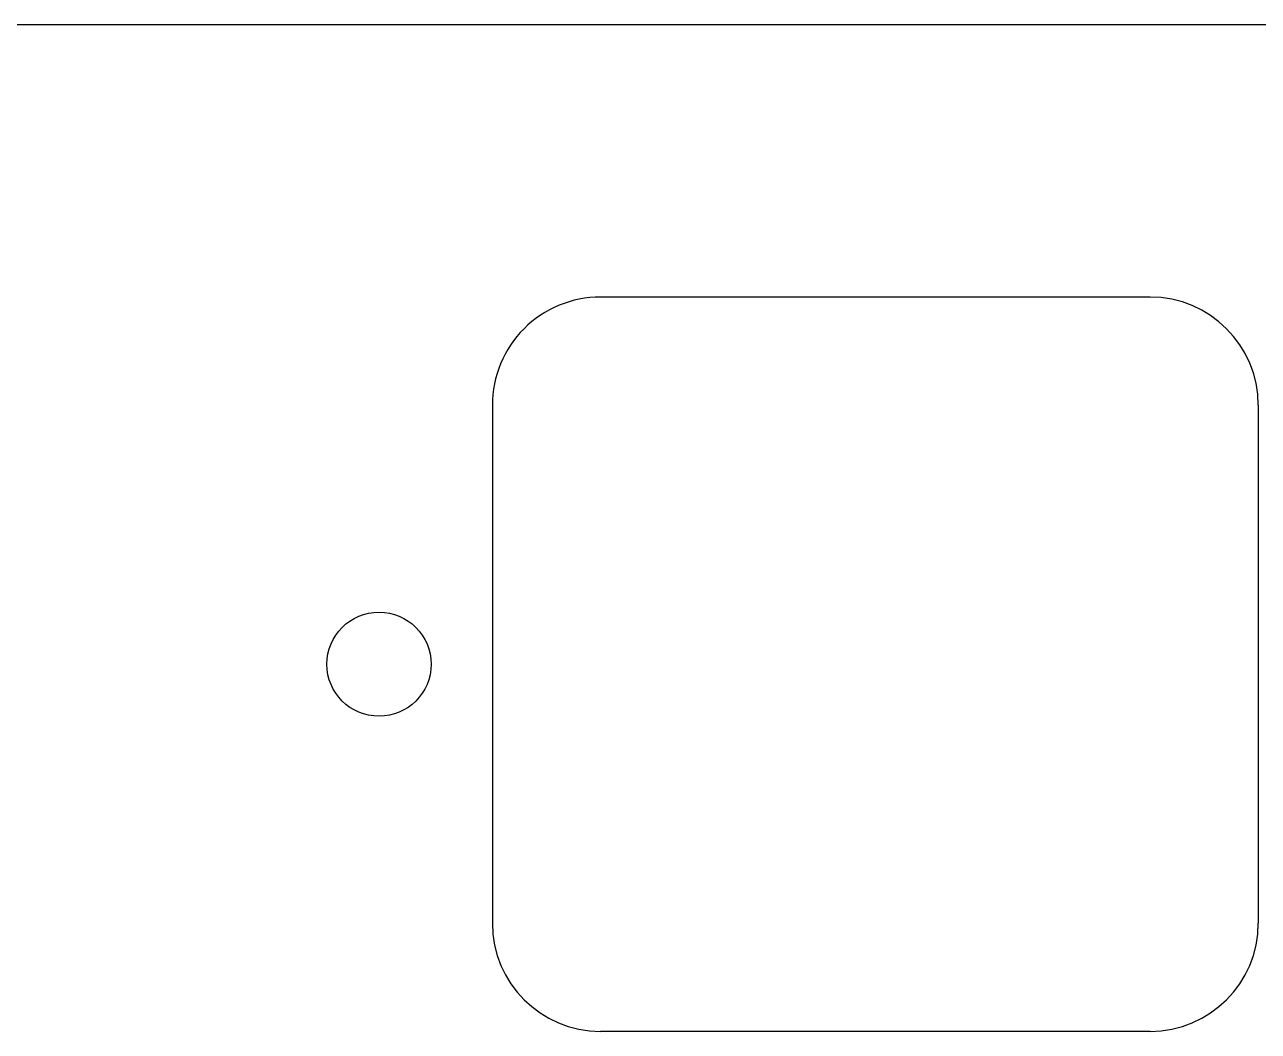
# Model space of a CAD drawing. Header units: millimetres. Extents: x -11 to 340, y -118 to 18.
# Drawn here: x 107.5 to 131.18, y -7.05 to 12.28 of the extents above; entities that cross this region are included whole.
import ezdxf

# ---------------------------------------------------------------- set-up
doc = ezdxf.new("R2010")
doc.units = ezdxf.units.MM
doc.header["$MEASUREMENT"] = 0
doc.layers.add('BLACK', color=7, linetype='CONTINUOUS')

msp = doc.modelspace()

# ---------------------------------------------------------------- linework, layer by layer
at = {"layer": 'BLACK', "linetype": 'Continuous'}
for p, q in [((28.3, 12.28), (156.05, 12.28)), ((118.550001, 7.049998), (118.550001, 7.05)), ((129.1, 7.05), (118.550001, 7.05)), ((116.475001, 4.975), (116.475001, -4.975)), ((131.175001, 4.975), (131.175001, -4.975)), ((129.100001, -7.05), (118.55, -7.05)), ((129.100001, -7.050001), (129.100001, -7.05))]:
    msp.add_line(p, q, dxfattribs=at)
at = {"layer": 'BLACK'}
msp.add_circle((114.3, 0), 1, dxfattribs=at)
for centre, radius, start, end in [((118.55, 4.975), 2.074999, 89.9999724, 180), ((129.1, 4.975), 2.075, 0, 90), ((118.55, -4.975), 2.075, 180, 270), ((129.1, -4.975), 2.075001, 270.0000276, 0)]:
    msp.add_arc(centre, radius, start, end, dxfattribs=at)

doc.saveas('drawing.dxf')
